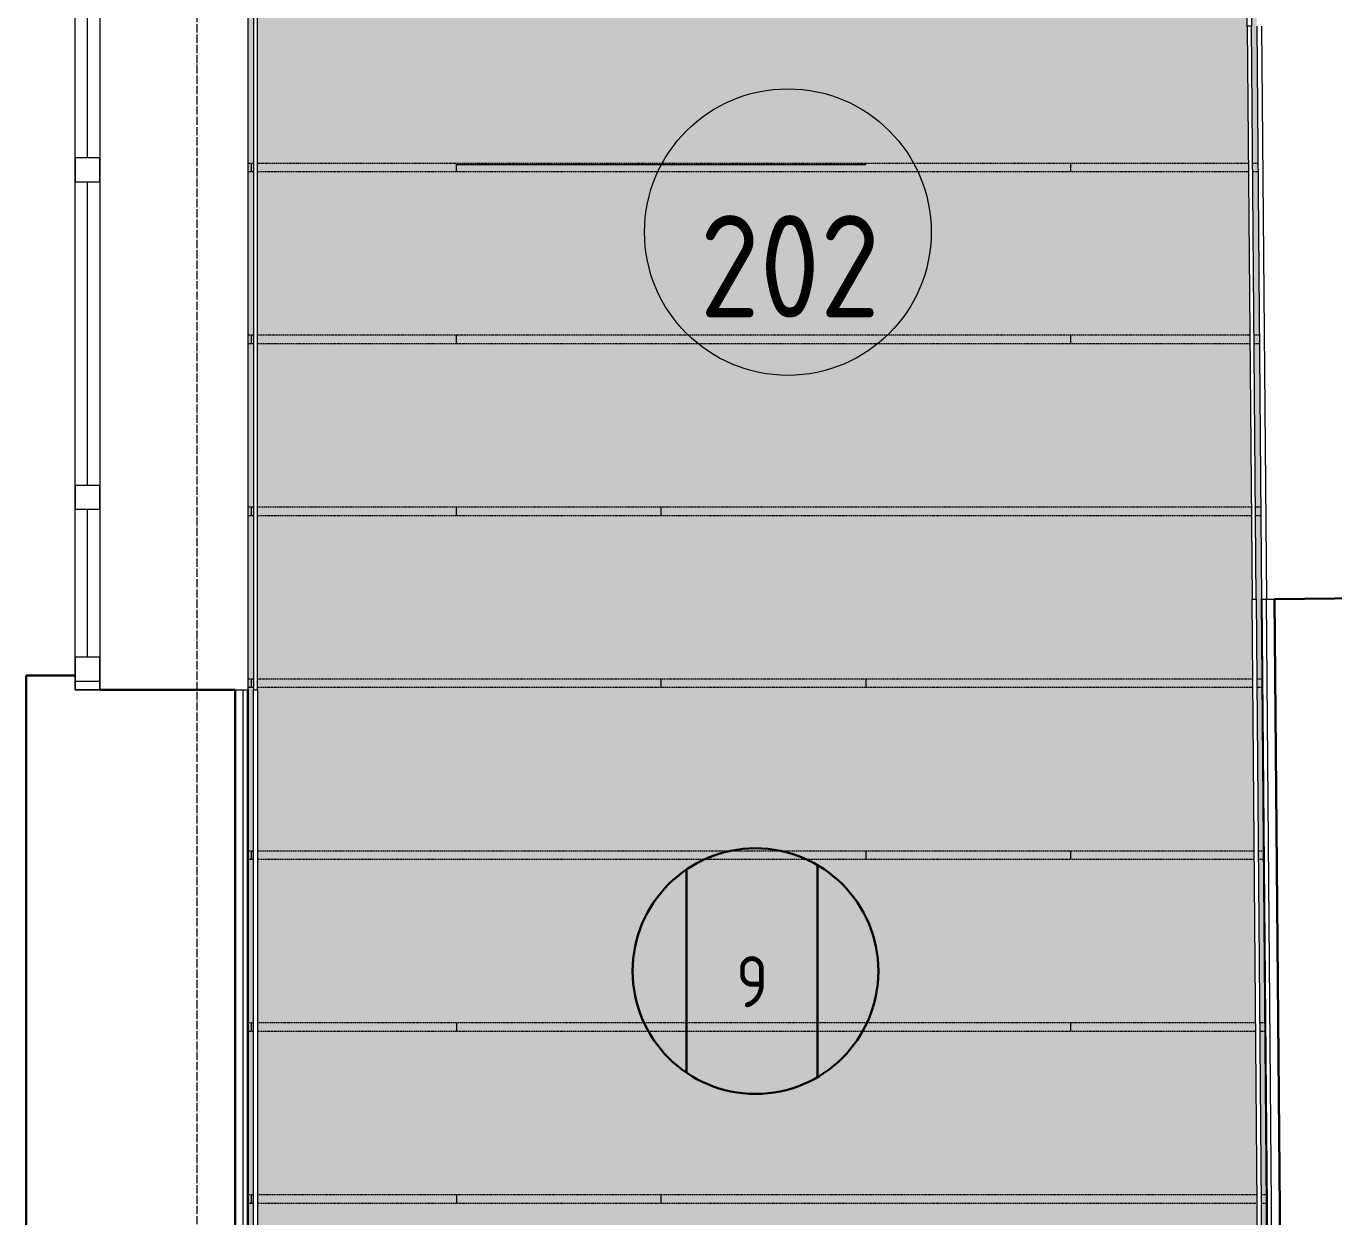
# Model space of a CAD drawing. Header units: millimetres. Extents: x -10474 to 67905, y -3824 to 44223.
# Drawn here: x 45432 to 48625, y 28544 to 31453 of the extents above; entities that cross this region are included whole.
import ezdxf

# ---------------------------------------------------------------- set-up
doc = ezdxf.new("R2010")
doc.units = ezdxf.units.MM
doc.linetypes.add('ADSK_Линия сетки', pattern=[25, 20, -2.5, 0, -2.5])
doc.linetypes.add('ADSK_Штрих_ш3 п1_5', pattern=[4.5, 3, -1.5])
for name, color, linetype, lineweight in [('_ Окна', 7, 'Continuous', 9), ('Аннотация', 7, 'Continuous', 20), ('Каркас', 7, 'Continuous', 18), ('Марки помещений', 7, 'Continuous', 20), ('Окна', 7, 'Continuous', 9), ('Оси', 7, 'Continuous', 9), ('Перекрытие', 7, 'Continuous', 18), ('Потолки штриховка', 7, 'Continuous', 9), ('Стены внутренние', 7, 'Continuous', 18), ('Стены наружные', 7, 'Continuous', 18), ('Стены несущие', 7, 'Continuous', 30), ('Стены отделка', 7, 'Continuous', 30), ('Стены штриховка', 7, 'Continuous', 9)]:
    doc.layers.add(name, color=color, linetype=linetype, lineweight=lineweight)
doc.layers.add('Линии', color=7, linetype='Continuous', lineweight=9, true_color=0x00a600)
doc.styles.add('GOST Common_1', font='GOST_Common.ttf', dxfattribs={"width": 0.9, "height": 250})
doc.styles.add('GOST Common_4', font='GOST_Common.ttf', dxfattribs={"width": 0.9, "height": 125})

# ---------------------------------------------------------------- blocks, each defined once
blk = doc.blocks.new('окно трехпол с фрамугой - 1700-2320_h_ _нов_-2116684-План потолков 2-го этажа')
at = {"layer": '_ Окна', "lineweight": 18}
for p, q in [((-870, 75), (-870, 135)), ((-870, 135), (-790, 135)), ((-790, 135), (-790, 75)), ((-430, 75), (-430, 135)), ((-430, 135), (-370, 135)), ((-370, 135), (-370, 75)), ((370, 75), (370, 135)), ((370, 135), (430, 135)), ((430, 135), (430, 75)), ((790, 135), (790, 75)), ((870, 135), (790, 135)), ((870, 75), (870, 135)), ((-790, 75), (-870, 75)), ((-370, 75), (-430, 75)), ((430, 75), (370, 75)), ((790, 75), (870, 75))]:
    blk.add_line(p, q, dxfattribs=at)
at = {"layer": '_ Окна'}
for p, q in [((-850, 75), (-850, 135)), ((850, 75), (850, 135)), ((-790, 105), (-430, 105)), ((-370, 105), (370, 105)), ((430, 105), (790, 105))]:
    blk.add_line(p, q, dxfattribs=at)
at = {"layer": 'Окна'}
for p, q in [((-870, 135), (-870, 75)), ((-790, 135), (-870, 135)), ((-790, 135), (-430, 135)), ((-370, 135), (-430, 135)), ((-370, 135), (370, 135)), ((430, 135), (370, 135)), ((430, 135), (790, 135)), ((870, 135), (790, 135)), ((870, 75), (870, 135)), ((-870, 75), (-790, 75)), ((-430, 75), (-790, 75)), ((-430, 75), (-370, 75)), ((370, 75), (-370, 75)), ((370, 75), (430, 75)), ((790, 75), (430, 75)), ((790, 75), (870, 75))]:
    blk.add_line(p, q, dxfattribs=at)
blk = doc.blocks.new('ADSK_Марка_Помещение_ОдноЗначение - Номер-159740-План потолков 2-го этажа')
at = {"layer": 'Марки помещений'}
blk.add_circle((0, 0), 3.5, dxfattribs=at)

msp = doc.modelspace()

# ---------------------------------------------------------------- hatches: boundary and pattern name
at = {"layer": 'Потолки штриховка', "lineweight": 18}
h = msp.add_hatch(dxfattribs=at)
h.set_pattern_fill('FP_34', color=256, style=0, pattern_type=2)
h.set_pattern_definition([(0, (0, 762), (762, 76.2), [7.62, -373.38, 7.62, -373.38]), (0, (76.2, 91.44), (762, 76.2), [7.62, -220.98, 7.62, -525.78]), (0, (152.4, 106.68), (762, 76.2), [7.62, -68.58, 7.62, -678.18]), (0, (457.2, 60.96), (762, 76.2), [7.62, -220.98, 7.62, -525.78]), (0, (533.4, 45.72), (762, 76.2), [7.62, -68.58, 7.62, -678.18])])
h.paths.add_polyline_path([(48529.39, 20628.15), (48528.548, 20630.15), (48527.373, 20630.15), (48529.373, 20628.167)])
h.paths.add_polyline_path([(48514.39, 20630.15), (48527.373, 20630.15), (48527.264, 20633.15), (48514.348, 20633.15), (48514.373, 20630.15)])
h.paths.add_polyline_path([(48453.528, 20630.15), (48504.372, 20630.15), (48504.347, 20633.15), (45996.854, 20633.15), (45996.854, 20630.15), (48437.5, 20630.15)])
h.paths.add_polyline_path([(45973.854, 20630.15), (45986.854, 20630.15), (45986.854, 20633.15), (45973.854, 20633.15)])
h.paths.add_polyline_path([(48514.263, 20643.15), (48527.264, 20643.15), (48392.948, 36563.842), (48380.244, 36563.634), (48514.21, 20649.514)])
h.paths.add_polyline_path([(48460.047, 20643.15), (48504.263, 20643.15), (48369.944, 36564.231), (45996.854, 36604.368), (45996.854, 33886.835), (46187.776, 33886.835), (46187.776, 31547.302), (45996.854, 31547.302), (45996.854, 25738.541), (46187.776, 25738.541), (46187.776, 23543.541), (45996.854, 23543.541), (45996.854, 20643.15), (48453.528, 20643.15)])
h.paths.add_polyline_path([(45973.854, 20643.15), (45986.854, 20643.15), (45986.854, 23553.541), (46177.776, 23553.541), (46177.776, 25728.541), (45986.854, 25728.541), (45986.854, 31557.302), (46177.776, 31557.302), (46177.776, 33876.835), (45986.854, 33876.835), (45986.854, 36614.538), (48370.155, 36574.229), (48369.944, 36587.235), (45973.854, 36627.76), (45973.854, 33873.835), (46172.776, 33873.835), (46172.776, 33871.835), (46174.776, 33871.465), (46174.776, 31562.302), (46172.776, 31562.302), (46172.766, 31560.302), (45973.854, 31560.302), (45973.854, 25725.541), (46172.776, 25725.541), (46172.776, 25723.541), (46174.776, 25723.541), (46174.776, 23558.541), (46172.776, 23558.164), (46172.443, 23556.541), (45973.854, 23556.541), (45973.854, 20794.362)])
h.paths.add_polyline_path([(48393.159, 36573.84), (48392.948, 36586.846), (48380.051, 36586.641), (48380.156, 36574.06), (48392.948, 36573.844)])

# ---------------------------------------------------------------- linework, layer by layer
at = {"layer": 'Каркас', "color": 8, "linetype": 'ADSK_Штрих_ш3 п1_5', "lineweight": 9, "true_color": 0x808080}
for p, q in [((45986.854, 31118.164), (45973.854, 31118.164)), ((48416.084, 31118.164), (45996.854, 31118.164)), ((48439.085, 31118.164), (48426.084, 31118.164)), ((45973.854, 31098.164), (45986.854, 31098.164)), ((45996.854, 31098.164), (48416.252, 31098.164)), ((48426.253, 31098.164), (48439.253, 31098.164)), ((45986.854, 30698.164), (45973.854, 30698.164)), ((48419.62, 30698.164), (45996.854, 30698.164)), ((48442.62, 30698.164), (48429.62, 30698.164)), ((45973.854, 30678.164), (45986.854, 30678.164)), ((45996.854, 30678.164), (48419.788, 30678.164)), ((48429.788, 30678.164), (48442.789, 30678.164)), ((45986.854, 30278.164), (45973.854, 30278.164)), ((48423.155, 30278.164), (45996.854, 30278.164)), ((48446.156, 30278.164), (48433.156, 30278.164)), ((45973.854, 30258.164), (45986.854, 30258.164)), ((45996.854, 30258.164), (48423.324, 30258.164)), ((48433.324, 30258.164), (48446.324, 30258.164)), ((45986.854, 29858.164), (45973.854, 29858.164)), ((48426.691, 29858.164), (45996.854, 29858.164)), ((48449.692, 29858.164), (48436.484, 29858.164)), ((45973.854, 29838.164), (45986.854, 29838.164)), ((45996.854, 29838.164), (48426.859, 29838.164)), ((48436.631, 29838.164), (48449.86, 29838.164)), ((45986.854, 29438.164), (45973.854, 29438.164)), ((48430.226, 29438.164), (45996.854, 29438.164)), ((48453.227, 29438.164), (48440.227, 29438.164)), ((45973.854, 29418.164), (45986.854, 29418.164)), ((45996.854, 29418.164), (48430.395, 29418.164)), ((48440.395, 29418.164), (48453.395, 29418.164)), ((45986.854, 29018.164), (45973.854, 29018.164)), ((45973.854, 28998.164), (45986.854, 28998.164)), ((48433.762, 29018.164), (45996.854, 29018.164)), ((45996.854, 28998.164), (48433.93, 28998.164)), ((48456.763, 29018.164), (48443.762, 29018.164)), ((48443.931, 28998.164), (48456.931, 28998.164)), ((45986.854, 28598.164), (45973.854, 28598.164)), ((45973.854, 28578.164), (45986.854, 28578.164)), ((48437.297, 28598.164), (45996.854, 28598.164)), ((45996.854, 28578.164), (48437.466, 28578.164)), ((48460.298, 28598.164), (48447.298, 28598.164)), ((48447.466, 28578.164), (48460.467, 28578.164))]:
    msp.add_line(p, q, dxfattribs=at)
at = {"layer": 'Линии', "color": 5, "lineweight": 30, "true_color": 0x0000ff}
for p, q in [((47044.092, 29392.983), (47044.092, 28896.602)), ((47364.092, 28885.841), (47364.092, 29403.745))]:
    msp.add_line(p, q, dxfattribs=at)
msp.add_circle((47212.62, 29144.793), 300, dxfattribs=at)
at = {"layer": 'Оси', "linetype": 'ADSK_Линия сетки'}
msp.add_line((45849.565, -3024.361), (45849.565, 44222.998), dxfattribs=at)
at = {"layer": 'Перекрытие'}
for p, q in [((45981.854, 31098.164), (45981.854, 31118.164)), ((46482.266, 31098.164), (46482.266, 31115.573)), ((46482.266, 31115.573), (47482.266, 31115.573)), ((47482.266, 31115.573), (47482.266, 31118.164)), ((47982.266, 31098.164), (47982.266, 31118.164)), ((45981.854, 30678.164), (45981.854, 30698.164)), ((46482.266, 30678.164), (46482.266, 30698.164)), ((47982.266, 30678.164), (47982.266, 30698.164)), ((45981.854, 30258.164), (45981.854, 30278.164)), ((46482.266, 30258.164), (46482.266, 30278.164)), ((46982.266, 30258.164), (46982.266, 30278.164)), ((45981.854, 29838.164), (45981.854, 29858.164)), ((46982.266, 29838.164), (46982.266, 29858.164)), ((47482.266, 29858.164), (47482.266, 29838.164)), ((45981.854, 29418.164), (45981.854, 29438.164)), ((47482.266, 29438.164), (47482.266, 29418.164)), ((47982.266, 29418.164), (47982.266, 29438.164)), ((45981.854, 28998.164), (45981.854, 29018.164)), ((46482.266, 29018.164), (46482.266, 28998.164)), ((47982.266, 28998.164), (47982.266, 29018.164)), ((45981.854, 28578.164), (45981.854, 28598.164)), ((46482.266, 28598.164), (46482.266, 28578.164)), ((46982.266, 28578.164), (46982.266, 28598.164))]:
    msp.add_line(p, q, dxfattribs=at)
at = {"layer": 'Стены внутренние'}
for p, q in [((45986.854, 31557.302), (45986.854, 29832.302)), ((45996.854, 29832.302), (45996.854, 31547.302)), ((48413.264, 31453.188), (48425.049, 30053.238)), ((48435.048, 30053.322), (48423.263, 31453.272)), ((48448.263, 31453.483), (48460.047, 30053.532))]:
    msp.add_line(p, q, dxfattribs=at)
at = {"layer": 'Стены наружные'}
for p, q in [((45973.854, 29832.302), (45973.854, 31560.302)), ((48436.263, 31453.382), (48448.048, 30053.431))]:
    msp.add_line(p, q, dxfattribs=at)
at = {"layer": 'Стены несущие'}
for p, q in [((48480.047, 30053.701), (48920.031, 30057.405)), ((48559.644, 20598.15), (48480.047, 30053.701)), ((45431.854, 27413.541), (45431.854, 29867.302)), ((45431.854, 29867.302), (45551.854, 29867.302)), ((45611.854, 29832.302), (45941.854, 29832.302)), ((45941.854, 29832.302), (45941.854, 27453.541))]:
    msp.add_line(p, q, dxfattribs=at)
at = {"layer": 'Стены отделка', "lineweight": 9}
for p, q in [((48413.264, 31453.188), (48369.944, 36599.236)), ((48379.946, 36599.067), (48423.263, 31453.272)), ((48423.263, 31453.272), (48413.264, 31453.188)), ((48425.049, 30053.238), (48435.048, 30053.322)), ((48504.372, 20630.15), (48425.049, 30053.238)), ((48435.048, 30053.322), (48514.373, 20630.15)), ((48448.048, 30053.431), (48480.047, 30053.701)), ((48527.264, 20643.15), (48448.048, 30053.431)), ((48539.475, 20618.15), (48460.047, 30053.532)), ((45941.854, 29832.302), (45973.854, 29832.302)), ((45961.854, 29729.544), (45961.854, 29832.302)), ((45973.854, 29832.302), (45973.854, 27453.541)), ((45986.854, 27453.541), (45986.854, 29832.302)), ((45986.854, 29832.302), (45996.854, 29832.302)), ((45996.854, 29832.302), (45996.854, 27453.541))]:
    msp.add_line(p, q, dxfattribs=at)
at = {"layer": 'Стены штриховка'}
for p, q in [((48529.264, 20643.15), (48450.048, 30053.448)), ((45971.854, 29832.302), (45971.854, 27453.541)), ((45961.854, 27454.541), (45961.854, 29729.544))]:
    msp.add_line(p, q, dxfattribs=at)

# ---------------------------------------------------------------- block references
at = {"layer": 'Марки помещений', "xscale": 99.99999999999993, "yscale": 99.99999999999993, "zscale": 99.99999999999993}
msp.add_blockref('ADSK_Марка_Помещение_ОдноЗначение - Номер-159740-План потолков 2-го этажа', (47291.657, 30950.252), dxfattribs=at)
at = {"layer": 'Окна', "rotation": 89.99999999999993}
msp.add_blockref('окно трехпол с фрамугой - 1700-2320_h_ _нов_-2116684-План потолков 2-го этажа', (45686.854, 30702.302), dxfattribs=at)

# ---------------------------------------------------------------- texts
at = {"layer": 'Аннотация', "lineweight": 9, "insert": (47204.79, 29118.976), "char_height": 125, "width": 175.5, "attachment_point": 5, "line_spacing_factor": 1.022766, "style": 'GOST Common_4'}
msp.add_mtext('\\pt180,360,540,720,900,1080,1260,1440,1620,1800,1980,2160,2340,2520,2700,2880,3060,3240,3420,3600,3780,3960,4140,4320,4500,4680,4860,5040,5220,5400,5580,5760;9 ', dxfattribs=at)
at = {"layer": 'Марки помещений', "lineweight": 9, "insert": (47296.599, 30866.67), "char_height": 250, "width": 488.7, "attachment_point": 5, "line_spacing_factor": 1.022766, "style": 'GOST Common_1'}
msp.add_mtext('\\pt450,900,1350,1800,2250,2700,3150,3600,4050,4500,4950,5400,5850,6300,6750,7200,7650,8100,8550,9000,9450,9900,10350,10800,11250,11700,12150,12600,13050,13500,13950,14400;202', dxfattribs=at)

doc.saveas('drawing.dxf')
